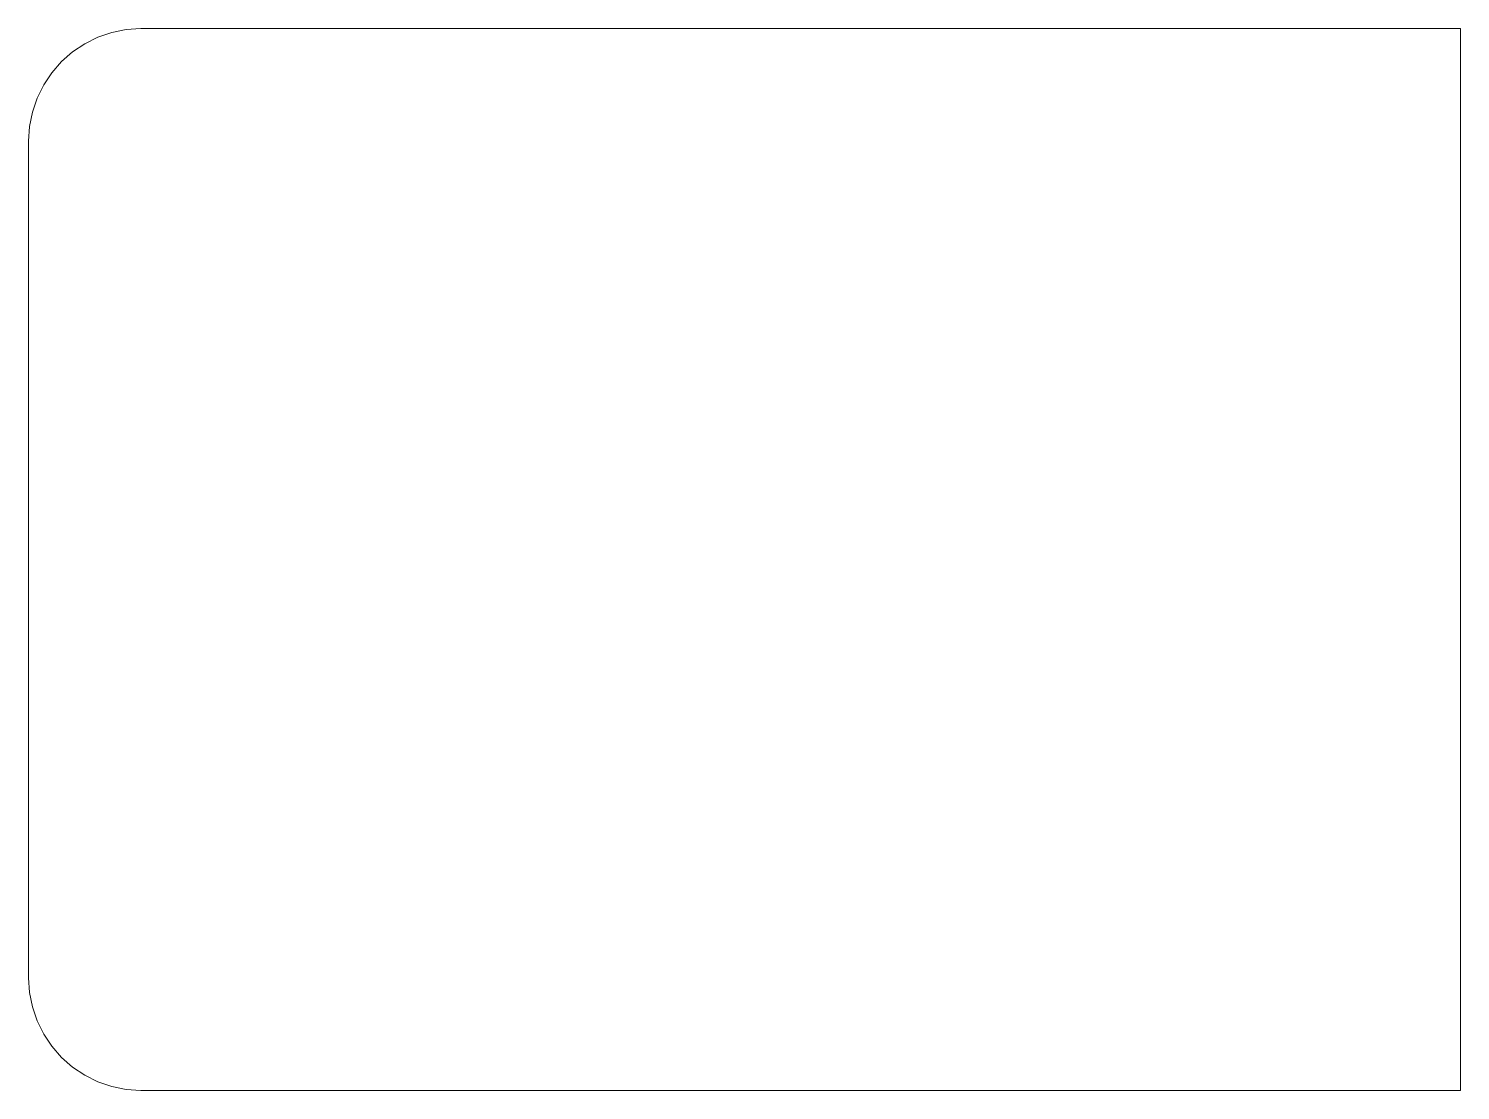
# Model space of a CAD drawing. Header units: millimetres. Extents: x -320.1 to -275.6, y 41.5 to 74.5.
import ezdxf

# ---------------------------------------------------------------- set-up
doc = ezdxf.new("R2010")
doc.units = ezdxf.units.MM
doc.header["$MEASUREMENT"] = 0
doc.layers.add('Layer 1', color=7, linetype='Continuous')

msp = doc.modelspace()

# ---------------------------------------------------------------- linework, layer by layer
at = {"layer": 'Layer 1', "color": 7, "lineweight": 5}
msp.add_open_spline([(-275.5954, 74.4876), (-275.5954, 74.4876), (-316.6033, 74.4876), (-316.6033, 74.4876), (-316.6033, 74.4876), (-316.6033, 74.4876), (-317.0591, 74.4577), (-317.0591, 74.4577), (-317.0591, 74.4577), (-317.0591, 74.4577), (-317.5072, 74.3683), (-317.5072, 74.3683), (-317.5072, 74.3683), (-317.5072, 74.3683), (-317.9397, 74.2212), (-317.9397, 74.2212), (-317.9397, 74.2212), (-317.9397, 74.2212), (-318.3494, 74.0187), (-318.3494, 74.0187), (-318.3494, 74.0187), (-318.3494, 74.0187), (-318.7292, 73.7643), (-318.7292, 73.7643), (-318.7292, 73.7643), (-318.7292, 73.7643), (-319.0726, 73.4625), (-319.0726, 73.4625), (-319.0726, 73.4625), (-319.0726, 73.4625), (-319.3738, 73.1183), (-319.3738, 73.1183), (-319.3738, 73.1183), (-319.3738, 73.1183), (-319.6276, 72.7376), (-319.6276, 72.7376), (-319.6276, 72.7376), (-319.6276, 72.7376), (-319.8297, 72.327), (-319.8297, 72.327), (-319.8297, 72.327), (-319.8297, 72.327), (-319.9765, 71.8935), (-319.9765, 71.8935), (-319.9765, 71.8935), (-319.9765, 71.8935), (-320.0656, 71.4444), (-320.0656, 71.4444), (-320.0656, 71.4444), (-320.0656, 71.4444), (-320.0954, 70.9877), (-320.0954, 70.9877), (-320.0954, 70.9877), (-320.0954, 70.9877), (-320.0954, 44.9877), (-320.0954, 44.9877), (-320.0954, 44.9877), (-320.0954, 44.9877), (-320.0656, 44.5308), (-320.0656, 44.5308), (-320.0656, 44.5308), (-320.0656, 44.5308), (-319.9765, 44.0818), (-319.9765, 44.0818), (-319.9765, 44.0818), (-319.9765, 44.0818), (-319.8297, 43.6483), (-319.8297, 43.6483), (-319.8297, 43.6483), (-319.8297, 43.6483), (-319.6276, 43.2377), (-319.6276, 43.2377), (-319.6276, 43.2377), (-319.6276, 43.2377), (-319.3738, 42.857), (-319.3738, 42.857), (-319.3738, 42.857), (-319.3738, 42.857), (-319.0726, 42.5127), (-319.0726, 42.5127), (-319.0726, 42.5127), (-319.0726, 42.5127), (-318.7292, 42.2109), (-318.7292, 42.2109), (-318.7292, 42.2109), (-318.7292, 42.2109), (-318.3494, 41.9566), (-318.3494, 41.9566), (-318.3494, 41.9566), (-318.3494, 41.9566), (-317.9397, 41.7541), (-317.9397, 41.7541), (-317.9397, 41.7541), (-317.9397, 41.7541), (-317.5072, 41.6069), (-317.5072, 41.6069), (-317.5072, 41.6069), (-317.5072, 41.6069), (-317.0591, 41.5176), (-317.0591, 41.5176), (-317.0591, 41.5176), (-317.0591, 41.5176), (-316.6033, 41.4876), (-316.6033, 41.4876), (-316.6033, 41.4876), (-316.6033, 41.4876), (-275.5954, 41.4876), (-275.5954, 41.4876), (-275.5954, 41.4876), (-275.5954, 41.4876), (-275.5954, 74.4876), (-275.5954, 74.4876)], degree=3, knots=[0, 0, 0, 0, 0.0357143, 0.0357143, 0.0357143, 0.0357143, 0.0714286, 0.0714286, 0.0714286, 0.0714286, 0.1071429, 0.1071429, 0.1071429, 0.1071429, 0.1428571, 0.1428571, 0.1428571, 0.1428571, 0.1785714, 0.1785714, 0.1785714, 0.1785714, 0.2142857, 0.2142857, 0.2142857, 0.2142857, 0.25, 0.25, 0.25, 0.25, 0.2857143, 0.2857143, 0.2857143, 0.2857143, 0.3214286, 0.3214286, 0.3214286, 0.3214286, 0.3571429, 0.3571429, 0.3571429, 0.3571429, 0.3928571, 0.3928571, 0.3928571, 0.3928571, 0.4285714, 0.4285714, 0.4285714, 0.4285714, 0.4642857, 0.4642857, 0.4642857, 0.4642857, 0.5, 0.5, 0.5, 0.5, 0.5357143, 0.5357143, 0.5357143, 0.5357143, 0.5714286, 0.5714286, 0.5714286, 0.5714286, 0.6071429, 0.6071429, 0.6071429, 0.6071429, 0.6428571, 0.6428571, 0.6428571, 0.6428571, 0.6785714, 0.6785714, 0.6785714, 0.6785714, 0.7142857, 0.7142857, 0.7142857, 0.7142857, 0.75, 0.75, 0.75, 0.75, 0.7857143, 0.7857143, 0.7857143, 0.7857143, 0.8214286, 0.8214286, 0.8214286, 0.8214286, 0.8571429, 0.8571429, 0.8571429, 0.8571429, 0.8928571, 0.8928571, 0.8928571, 0.8928571, 0.9285714, 0.9285714, 0.9285714, 0.9285714, 0.9642857, 0.9642857, 0.9642857, 0.9642857, 1, 1, 1, 1], dxfattribs=at)

doc.saveas('drawing.dxf')
